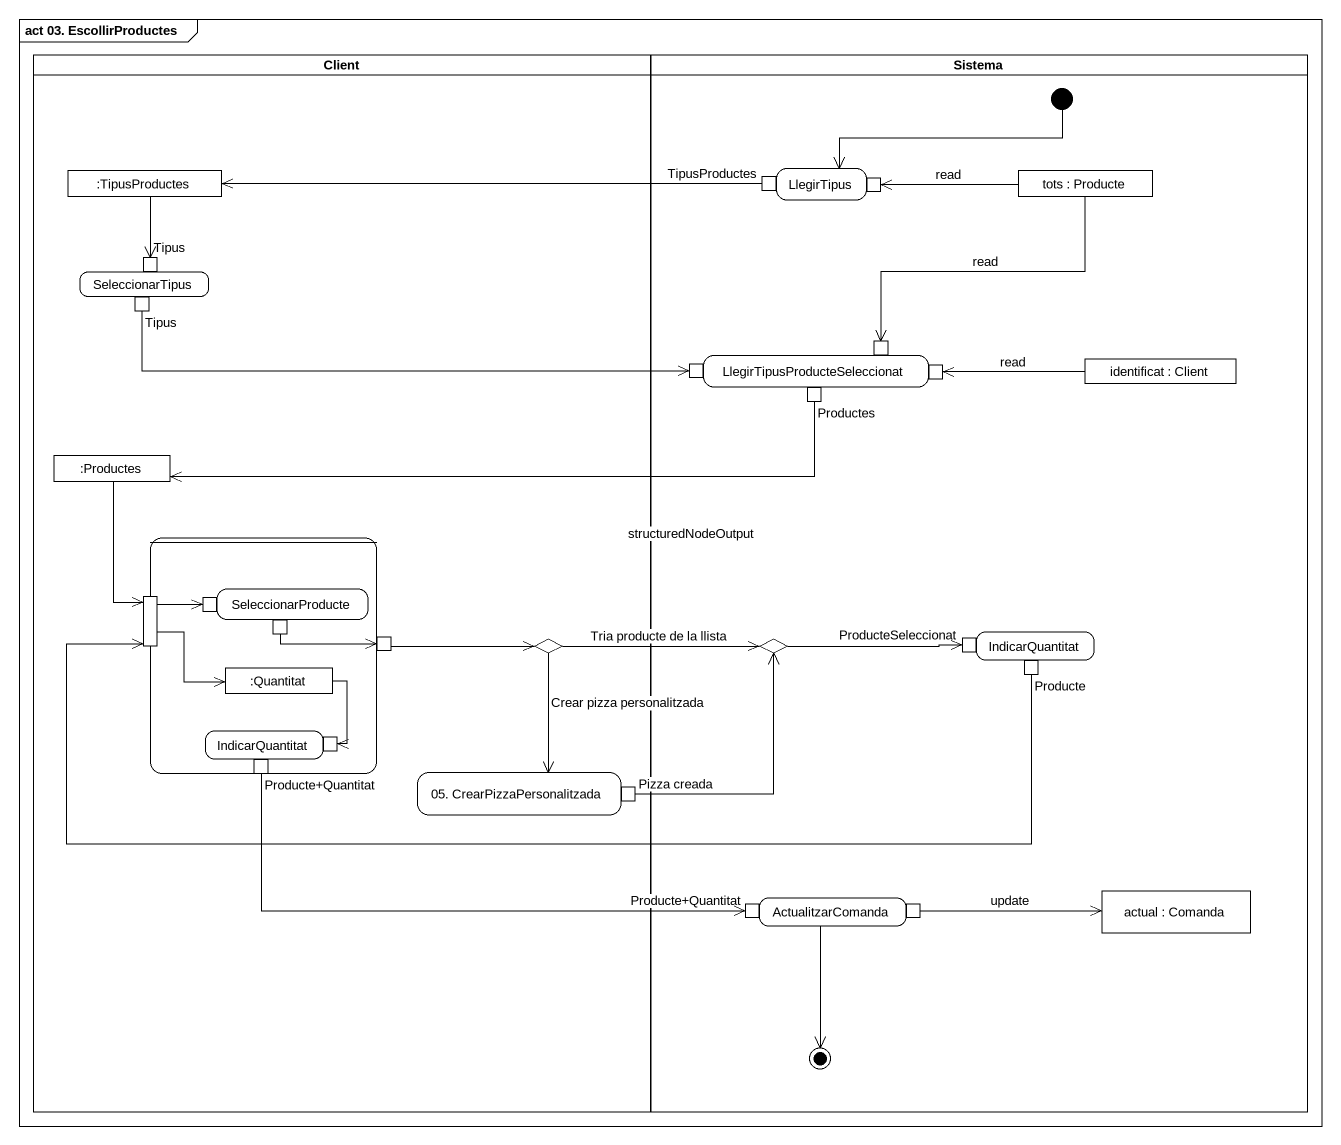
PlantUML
@startuml
mainframe act 03. EscollirProductes
hide empty description
state Client <<partition>> {
  state ":TipusProductes" as TipusProductes <<object>>
  state SeleccionarTipus {
    state Tipus <<inputPin>>
    state "Tipus" as Tipus_2 <<outputPin>>
  }
  state ":Productes" as Productes_2 <<object>>
  state " " as state1 {
    state pin5 <<inputPin>>
    state SeleccionarProducte {
      state pin6 <<inputPin>>
      state pin7 <<outputPin>>
    }
    state structuredNodeOutput <<outputPin>>
    state ":Quantitat" as Quantitat <<object>>
    state "IndicarQuantitat" as IndicarQuantitat_2 {
      state pin8 <<inputPin>>
      state "Producte+Quantitat" as Producte_Quantitat <<outputPin>>
    }
  }
  state choice1 <<choice>>
  state "05. CrearPizzaPersonalitzada" as s05_CrearPizzaPersonalitzada {
    state "Pizza creada" as Pizza_creada <<outputPin>>
  }
}
state Sistema <<partition>> {
  state LlegirTipus {
    state "TipusProductes" as TipusProductes_2 <<outputPin>>
    state pin1 <<inputPin>>
  }
  state "tots : Producte" as tots <<object>>
  state "LlegirTipusProducteSeleccionat" as LlegirTipusProducteSeleccion {
    state pin2 <<inputPin>>
    state pin3 <<inputPin>>
    state pin4 <<inputPin>>
    state Productes <<outputPin>>
  }
  state "identificat : Client" as identificat <<object>>
  state choice2 <<choice>>
  state IndicarQuantitat {
    state ProducteSeleccionat <<inputPin>>
    state Producte <<outputPin>>
  }
  state ActualitzarComanda {
    state "Producte+Quantitat" as Producte_Quantitat_2 <<inputPin>>
    state pin9 <<outputPin>>
  }
  state "actual : Comanda" as actual <<object>>
  [*] -left-> LlegirTipus
  ActualitzarComanda --> [*]
}
TipusProductes --> Tipus
TipusProductes_2 -left-> TipusProductes
tots -left-> pin1 : read
tots --> pin3 : read
Tipus_2 -right-> pin2
identificat -left-> pin4 : read
Productes -left-> Productes_2
Productes_2 --> pin5
pin5 -right-> pin6
pin5 -right-> Quantitat
pin7 -right-> structuredNodeOutput
structuredNodeOutput -right-> choice1
choice1 -right-> choice2 : Tria producte de la llista
choice1 --> s05_CrearPizzaPersonalitzada : Crear pizza personalitzada
choice2 -right-> ProducteSeleccionat
Quantitat --> pin8
Producte -left-> pin5
Producte_Quantitat -right-> Producte_Quantitat_2
Pizza_creada -up-> choice2
pin9 -right-> actual : update
@enduml
